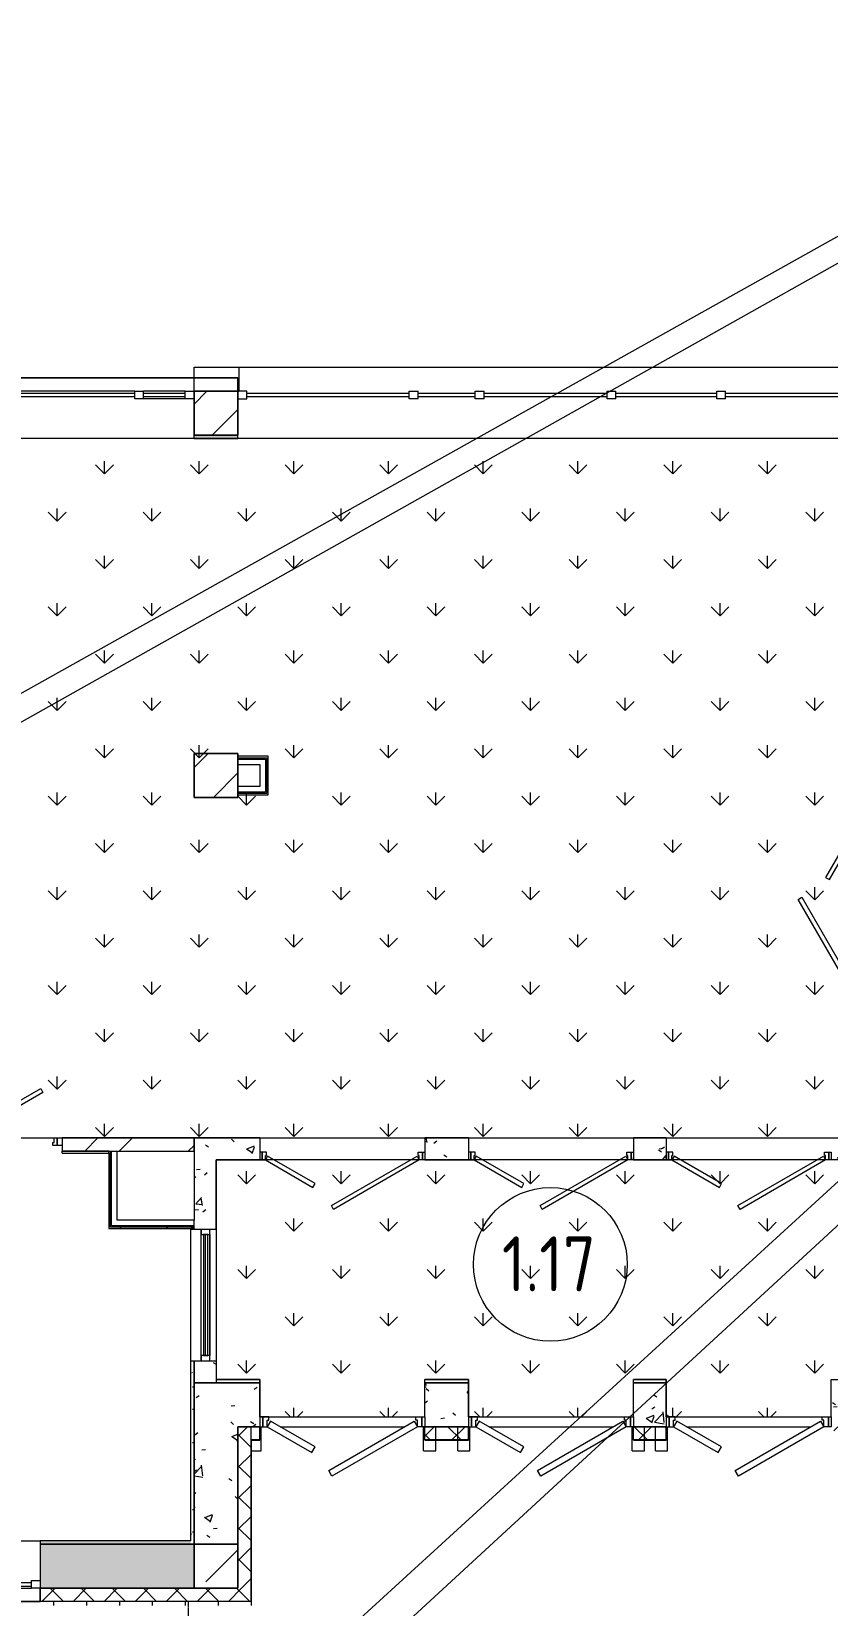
# Model space of a CAD drawing. Header units: millimetres. Extents: x -500089 to 1469082, y -290736 to 166440.
# Drawn here: x 1220274 to 1227521, y -23328 to -8995 of the extents above; entities that cross this region are included whole.
import ezdxf

# ---------------------------------------------------------------- set-up
doc = ezdxf.new("R2010")
doc.units = ezdxf.units.MM
doc.linetypes.add('ASVP_Штриховая_ш3 п1_5', pattern=[4.5, 3, -1.5])
for name, color, linetype, lineweight in [('_ Окна', 7, 'Continuous', 0), ('Витраж', 7, 'Continuous', 0), ('Двери', 7, 'Continuous', 0), ('Лестницы', 7, 'Continuous', 0), ('Линии', 7, 'Continuous', 0), ('Марки помещений', 7, 'Continuous', 0), ('Несущие колонны', 7, 'Continuous', 0), ('Окна', 7, 'Continuous', 0), ('Панели витража', 7, 'Continuous', 0), ('Перекрытие', 7, 'Continuous', 0), ('Стены внутренние', 7, 'Continuous', 0), ('Стены несущие', 7, 'Continuous', 0), ('Стены отделка', 7, 'Continuous', 0), ('Стены перегородки', 7, 'Continuous', 0), ('Стены штриховка', 7, 'Continuous', 0), ('экспертиза ДУ пояснения', 6, 'Continuous', 0), ('экспертиза условные обозначения', 1, 'Continuous', 0)]:
    doc.layers.add(name, color=color, linetype=linetype, lineweight=lineweight)
doc.styles.add('GOST Common_1', font='', dxfattribs={"width": 0.9, "height": 700})
doc.styles.get('GOST Common_1').set_extended_font_data('GOST Common')
pattern_1 = [(50, (0, 0), (728.7365, -63.7558), [76.2, -838.2]), (355, (0, 0), (-140.9716, 764.2276), [60.96, -670.56]), (100.451, (60.7, -5.3), (587.77, 700.4668), [64.76, -712.36]), (46.184, (0, 203.2), (1084.316, -168.171), [114.3, -1257.3]), (96.636, (90.4, 189.2), (949.61, 989.71), [97.14, -1068.54]), (351.184, (0, 203.2), (949.621, 989.701), [91.44, -1005.84]), (21, (101.6, 152.4), (606.458, -409.0606), [76.2, -838.2]), (326, (101.6, 152.4), (247.2083, 736.753), [60.96, -670.56]), (71.451, (152.14, 118.3), (853.6683, 327.6855), [64.76, -712.36]), (37.5, (0, 0), (12.3547, 338.2201), [33.528, -628.904, 33.528, -647.192, -673.1]), (37.5, (0, 0), (12.3547, 338.2201), [-1343.152, 33.528, -639.572]), (7.5, (0, 0), (267.2789, 400.7221), [33.528, -354.584, 33.528, -613.664, -256.54]), (7.5, (0, 0), (267.2789, 400.7221), [-1035.304, 33.528, -223.012]), (327.5, (-226.57, 0), (542.36333, -22.91534), [33.528, -220.472, 33.528, -758.952, -1051.56]), (327.5, (-226.57, 0), (542.36333, -22.91534), [-1046.48, 33.528, -1018.032]), (317.5, (-328.17, 0), (592.517, 101.7071), [33.528, -296.672, 33.528, -492.76, -746.76]), (317.5, (-328.17, 0), (592.517, 101.7071), [-856.488, 33.528, -713.232])]
pattern_2 = [(45, (0, 0), (-212.132, 212.132), [])]
pattern_3 = [(0, (0, 0), (406.4, 101.6), [6.706, -298.094, 6.706, -298.094, -1625.6]), (0, (0, 0), (406.4, 101.6), [-609.6, 6.706, -602.894, 6.706, -298.094, -711.2]), (0, (0, 0), (406.4, 101.6), [-1524, 6.706, -196.494, 6.706, -501.294]), (120, (152.4, 50.8), (-291.18818, 301.152724), [6.706, -298.094, 6.706, -298.094, -1625.6]), (120, (152.4, 50.8), (-291.18818, 301.152724), [-609.6, 6.706, -602.894, 6.706, -298.094, -711.2]), (120, (152.4, 50.8), (-291.18818, 301.152724), [-1524, 6.706, -196.494, 6.706, -501.294]), (240, (203.2, 254), (-115.21182, -402.752724), [6.706, -298.094, 6.706, -298.094, -1625.6]), (240, (203.2, 254), (-115.21182, -402.752724), [-609.6, 6.706, -602.894, 6.706, -298.094, -711.2]), (240, (203.2, 254), (-115.21182, -402.752724), [-1524, 6.706, -196.494, 6.706, -501.294])]
pattern_4 = [(45, (0, 0), (-141.42136, 141.42136), []), (135, (0, 0), (-141.42136, -141.42136), [])]
pattern_5 = [(90, (-249381.06, -328983.7), (-431.05229, 431.05229), [114.3, -747.80459]), (45, (-249381.06, -328983.7), (-431.0523, 431.0523), [114.3, -495.3]), (135, (-249381.06, -328983.7), (-431.0523, -431.0523), [114.3, -495.3])]

# ---------------------------------------------------------------- blocks, each defined once
blk = doc.blocks.new('ASVP_ДверьСтальная_2 полотна - Внутренняя 1370х2300h_полотна_ Г Пр-2731052-З Этаж 01')
at = {"layer": 'Двери', "lineweight": 18}
for p, q in [((-685, 200), (94, 650)), ((124, 598), (-655, 148)), ((94, 650), (124, 598)), ((278, 435), (248, 383)), ((685, 200), (278, 435)), ((248, 383), (655, 148)), ((-750, 200), (-725, 200)), ((-750, 110), (-750, 200)), ((-725, 200), (-685, 200)), ((-725, 110), (-725, 200)), ((-725, 200), (-725, 110)), ((-655, 148), (-685, 200)), ((-685, 200), (-685, 140)), ((655, 148), (685, 200)), ((725, 200), (685, 200)), ((685, 200), (685, 140)), ((725, 110), (725, 200)), ((750, 200), (725, 200)), ((725, 200), (725, 110)), ((750, 110), (750, 200)), ((-725, 110), (-750, 110)), ((-669, 110), (-725, 110)), ((-685, 140), (-669, 140)), ((-669, 140), (-669, 110)), ((685, 140), (669, 140)), ((669, 140), (669, 110)), ((669, 110), (725, 110)), ((725, 110), (750, 110))]:
    blk.add_line(p, q, dxfattribs=at)
blk = doc.blocks.new('ASVP_ДверьДеревянная_1 полотно - Межкомнатная 900х2000h_полотно_ Г Пр-2607370-З Этаж 01')
at = {"layer": 'Двери', "lineweight": 18}
for p, q in [((-450, 60), (329, 510)), ((349, 475), (-430, 25)), ((329, 510), (349, 475)), ((-525, 60), (-480, 60)), ((-525, -10), (-525, 60)), ((-480, 60), (-450, 60)), ((-480, -10), (-480, 60)), ((-480, 60), (-480, -10)), ((-430, 25), (-450, 60)), ((-450, 60), (-450, 20)), ((-450, 20), (-440, 20)), ((-440, 20), (-440, -10)), ((440, 20), (450, 20)), ((440, -10), (440, 20)), ((450, 60), (480, 60)), ((450, 20), (450, 60)), ((480, 60), (480, -10)), ((480, 60), (525, 60)), ((480, -10), (480, 60)), ((525, 60), (525, -10)), ((-480, -10), (-525, -10)), ((-440, -10), (-480, -10)), ((480, -10), (440, -10)), ((525, -10), (480, -10))]:
    blk.add_line(p, q, dxfattribs=at)
blk = doc.blocks.new('ASVP_ДверьДеревянная_2 полотна - Межкомнатная 1400х2000h_полотна_ Г Пр-2548753-З Этаж 01')
at = {"layer": 'Двери', "lineweight": 18}
for p, q in [((-700, 100), (79, 550)), ((99, 515), (-680, 65)), ((79, 550), (99, 515)), ((267, 350), (247, 315)), ((247, 315), (680, 65)), ((700, 100), (267, 350)), ((-750, 100), (-730, 100)), ((-750, 30), (-750, 100)), ((-730, 30), (-750, 30)), ((-730, 100), (-700, 100)), ((-730, 30), (-730, 100)), ((-730, 100), (-730, 30)), ((-690, 30), (-730, 30)), ((-680, 65), (-700, 100)), ((-700, 100), (-700, 60)), ((-700, 60), (-690, 60)), ((-690, 60), (-690, 30)), ((680, 65), (700, 100)), ((700, 60), (690, 60)), ((690, 60), (690, 30)), ((690, 30), (730, 30)), ((730, 100), (700, 100)), ((700, 100), (700, 60)), ((730, 30), (730, 100)), ((750, 100), (730, 100)), ((730, 100), (730, 30)), ((730, 30), (750, 30)), ((750, 30), (750, 100))]:
    blk.add_line(p, q, dxfattribs=at)
blk = doc.blocks.new('ASVP_ДверьДеревянная_2 полотна - Межкомнатная 1500х2000h_полотна_ Г Пр-2549012-З Этаж 01')
at = {"layer": 'Двери', "lineweight": 18}
for p, q in [((-750, 60), (116, 560)), ((136, 525), (-730, 25)), ((116, 560), (136, 525)), ((317, 310), (297, 275)), ((750, 60), (317, 310)), ((297, 275), (730, 25)), ((-785, 60), (-780, 60)), ((-785, -10), (-785, 60)), ((-780, 60), (-750, 60)), ((-780, -10), (-780, 60)), ((-780, 60), (-780, -10)), ((-730, 25), (-750, 60)), ((-750, 60), (-750, 20)), ((-750, 20), (-740, 20)), ((-740, 20), (-740, -10)), ((730, 25), (750, 60)), ((750, 20), (740, 20)), ((740, 20), (740, -10)), ((780, 60), (750, 60)), ((750, 60), (750, 20)), ((780, -10), (780, 60)), ((785, 60), (780, 60)), ((780, 60), (780, -10)), ((785, -10), (785, 60)), ((-780, -10), (-785, -10)), ((-740, -10), (-780, -10)), ((740, -10), (780, -10)), ((780, -10), (785, -10))]:
    blk.add_line(p, q, dxfattribs=at)
blk = doc.blocks.new('ASVP_Окно_Эскиз - Проем оконный-2592869-З Этаж 01')
at = {"layer": '_ Окна'}
for p, q in [((-550, 35), (-600, 35)), ((-550, -45), (-550, 35)), ((550, 15), (-550, 15)), ((-550, 15), (-550, -25)), ((600, 35), (550, 35)), ((550, 35), (550, -45)), ((550, -25), (550, 15)), ((-600, -45), (-550, -45)), ((-550, -25), (550, -25)), ((550, -45), (600, -45))]:
    blk.add_line(p, q, dxfattribs=at)
at = {"layer": 'Окна'}
for p, q in [((-600, 35), (600, 35)), ((-550, -45), (-550, 35)), ((-550, 35), (550, 35)), ((550, 35), (550, -45)), ((-600, -45), (600, -45)), ((-550, -5), (550, -5)), ((550, -45), (-550, -45))]:
    blk.add_line(p, q, dxfattribs=at)
blk = doc.blocks.new('ADSK_КолоннаЖБ_Прямоугольная - 400x400 мм-V191-З Этаж 01')
at = {"layer": 'Несущие колонны'}
h = blk.add_hatch(dxfattribs=at)
h.set_pattern_fill('FP_7', color=256, style=0, pattern_type=2)
h.set_pattern_definition([(45, (-96600, -61100), (-449.0128, 449.0128), []), (45, (-96151, -61100), (-449.0128, 449.0128), [793.75, -158.75, 6.706, -152.044])])
h.paths.add_polyline_path([(200, -200), (200, 200), (-200, 200), (-200, -200)], flags=0)
at = {"layer": 'Несущие колонны', "lineweight": 18}
for p, q in [((-200, -200), (-200, 200)), ((-200, 200), (200, 200)), ((200, 200), (-200, 200)), ((-200, 200), (-200, -200)), ((200, 200), (200, -200)), ((200, -200), (200, 200)), ((200, -200), (-200, -200)), ((-200, -200), (200, -200))]:
    blk.add_line(p, q, dxfattribs=at)
blk = doc.blocks.new('ADSK_КолоннаЖБ_Прямоугольная - 400x400 мм-V192-З Этаж 01')
at = {"layer": 'Несущие колонны'}
h = blk.add_hatch(dxfattribs=at)
h.set_pattern_fill('FP_8', color=256, style=0, pattern_type=2)
h.set_pattern_definition([(45, (-101100, -57800), (-449.0128, 449.0128), []), (45, (-100651, -57800), (-449.0128, 449.0128), [793.75, -158.75, 6.706, -152.044])])
h.paths.add_polyline_path([(200, -200), (200, 200), (-200, 200), (-200, -200)], flags=0)
at = {"layer": 'Несущие колонны', "lineweight": 18}
for p, q in [((-200, -200), (-200, 200)), ((-200, 200), (200, 200)), ((200, 200), (-200, 200)), ((-200, 200), (-200, -200)), ((200, 200), (200, -200)), ((200, -200), (200, 200)), ((200, -200), (-200, -200)), ((-200, -200), (200, -200))]:
    blk.add_line(p, q, dxfattribs=at)
blk = doc.blocks.new('ADSK_КолоннаЖБ_Прямоугольная - 400x400 мм-V210-З Этаж 01')
at = {"layer": 'Несущие колонны'}
h = blk.add_hatch(dxfattribs=at)
h.set_pattern_fill('FP_223', color=256, style=0, pattern_type=2)
h.set_pattern_definition([(45, (-75000, -57800), (-449.013, 449.013), []), (45, (-74551, -57800), (-449.013, 449.013), [793.75, -158.75, 6.706, -152.044])])
h.paths.add_polyline_path([(200, -200), (200, 200), (-200, 200), (-200, -200)], flags=0)
at = {"layer": 'Несущие колонны', "lineweight": 18}
for p, q in [((-200, -200), (-200, 200)), ((-200, 200), (200, 200)), ((200, 200), (-200, 200)), ((-200, 200), (-200, -200)), ((200, 200), (200, -200)), ((200, -200), (200, 200)), ((200, -200), (-200, -200)), ((-200, -200), (200, -200))]:
    blk.add_line(p, q, dxfattribs=at)
blk = doc.blocks.new('Прямоугольный импост - 80х70 мм Белый-V234-З Этаж 01')
at = {"layer": 'Витраж', "lineweight": 18}
for p, q in [((0, 35), (-80, 35)), ((-80, 35), (-80, -35)), ((-80, -35), (0, -35))]:
    blk.add_line(p, q, dxfattribs=at)
blk = doc.blocks.new('Системная панель - ASVP_Cтеклопакет Двухкамерный_36 мм-2646088-З Этаж 01')
at = {"layer": 'Панели витража', "lineweight": 18}
for p, q in [((-528, 18), (528, 18)), ((-528, -18), (-528, 18)), ((528, -18), (528, 18)), ((528, -18), (-528, -18))]:
    blk.add_line(p, q, dxfattribs=at)
blk = doc.blocks.new('Прямоугольный импост - 80х70 мм Белый-2682848-З Этаж 01')
at = {"layer": 'Витраж', "lineweight": 18}
for p, q in [((0, 35), (-80, 35)), ((-80, 35), (-80, -35)), ((-80, -35), (0, -35))]:
    blk.add_line(p, q, dxfattribs=at)
blk = doc.blocks.new('Системная панель - ASVP_Cтеклопакет Двухкамерный_36 мм-2672936-З Этаж 01')
at = {"layer": 'Панели витража', "lineweight": 18}
for p, q in [((-740, 18), (740, 18)), ((-740, -18), (-740, 18)), ((740, -18), (740, 18)), ((740, -18), (-740, -18))]:
    blk.add_line(p, q, dxfattribs=at)
blk = doc.blocks.new('Системная панель - ASVP_Cтеклопакет Двухкамерный_36 мм-2674544-З Этаж 01')
at = {"layer": 'Панели витража', "lineweight": 18}
for p, q in [((-540, 18), (540, 18)), ((-540, -18), (-540, 18)), ((540, -18), (540, 18)), ((540, -18), (-540, -18))]:
    blk.add_line(p, q, dxfattribs=at)
blk = doc.blocks.new('Прямоугольный импост - 80х70 мм Белый-2682836-З Этаж 01')
at = {"layer": 'Витраж', "lineweight": 18}
for p, q in [((40, 35), (-40, 35)), ((-40, 35), (-40, -35)), ((40, 35), (40, -35)), ((-40, -35), (40, -35))]:
    blk.add_line(p, q, dxfattribs=at)
blk = doc.blocks.new('Системная панель - ASVP_Cтеклопакет Двухкамерный_36 мм-2681158-З Этаж 01')
at = {"layer": 'Панели витража', "lineweight": 18}
for p, q in [((-460, 18), (460, 18)), ((-460, -18), (-460, 18)), ((460, -18), (460, 18)), ((460, -18), (-460, -18))]:
    blk.add_line(p, q, dxfattribs=at)
blk = doc.blocks.new('Системная панель - ASVP_Cтеклопакет Двухкамерный_36 мм-2678646-З Этаж 01')
at = {"layer": 'Панели витража', "lineweight": 18}
for p, q in [((-560, 18), (560, 18)), ((-560, -18), (-560, 18)), ((560, -18), (560, 18)), ((560, -18), (-560, -18))]:
    blk.add_line(p, q, dxfattribs=at)
blk = doc.blocks.new('Прямоугольный импост - 80х70 мм Белый-2682831-З Этаж 01')
at = {"layer": 'Витраж', "lineweight": 18}
for p, q in [((40, 35), (-40, 35)), ((-40, 35), (-40, -35)), ((40, 35), (40, -35)), ((-40, -35), (40, -35))]:
    blk.add_line(p, q, dxfattribs=at)
blk = doc.blocks.new('Системная панель - ASVP_Cтеклопакет Двухкамерный_36 мм-2672939-З Этаж 01')
at = {"layer": 'Панели витража', "lineweight": 18}
for p, q in [((-260, 18), (260, 18)), ((-260, -18), (-260, 18)), ((260, -18), (260, 18)), ((260, -18), (-260, -18))]:
    blk.add_line(p, q, dxfattribs=at)
blk = doc.blocks.new('Системная панель - ASVP_Cтеклопакет Двухкамерный_36 мм-2679230-З Этаж 01')
at = {"layer": 'Панели витража', "lineweight": 18}
for p, q in [((-190, 18), (190, 18)), ((-190, -18), (-190, 18)), ((190, -18), (190, 18)), ((190, -18), (-190, -18))]:
    blk.add_line(p, q, dxfattribs=at)
blk = doc.blocks.new('Прямоугольный импост - 80х70 мм Белый-2744760-З Этаж 01')
at = {"layer": 'Витраж'}
for p, q in [((120320, 61300), (119940, 61300)), ((120320, 61230), (119940, 61230))]:
    blk.add_line(p, q, dxfattribs=at)
blk = doc.blocks.new('Системная панель - ASVP_Cтеклопакет Двухкамерный_36 мм-2672940-З Этаж 01')
at = {"layer": 'Панели витража', "lineweight": 18}
for p, q in [((-560, 18), (560, 18)), ((-560, -18), (-560, 18)), ((560, -18), (560, 18)), ((560, -18), (-560, -18))]:
    blk.add_line(p, q, dxfattribs=at)
blk = doc.blocks.new('Прямоугольный импост - 80х70 мм Белый-V239-З Этаж 01')
at = {"layer": 'Витраж', "lineweight": 18}
for p, q in [((0, 35), (-80, 35)), ((-80, 35), (-80, -35)), ((-80, -35), (0, -35))]:
    blk.add_line(p, q, dxfattribs=at)
blk = doc.blocks.new('Прямоугольный импост - 1х120 мм _наружный откос_ Белый-2750710-З Этаж 01')
at = {"layer": 'Витраж'}
for p, q in [((121901, 50280), (121901, 50400)), ((121980, 50400), (122235, 50400)), ((122315, 50400), (123385, 50400)), ((123465, 50400), (124520, 50400)), ((124599, 50400), (124599, 50280)), ((121901, 50280), (124599, 50280))]:
    blk.add_line(p, q, dxfattribs=at)
blk = doc.blocks.new('Прямоугольный импост - 1х120 мм _наружный откос_ Белый-2750707-З Этаж 01')
at = {"layer": 'Витраж'}
for p, q in [((101301, 61300), (101301, 61420)), ((105399, 61420), (101301, 61420)), ((105399, 61420), (105399, 61300)), ((101860, 61300), (101380, 61300)), ((102460, 61300), (101940, 61300)), ((103660, 61300), (102540, 61300)), ((104860, 61300), (103740, 61300)), ((105320, 61300), (104940, 61300))]:
    blk.add_line(p, q, dxfattribs=at)
blk = doc.blocks.new('АР_СОШ_Верзилово_Сущ_Здание_rvt-2-З Этаж 01')
at = {"layer": 'Стены штриховка', "lineweight": 9}
h = blk.add_hatch(dxfattribs=at)
h.set_pattern_fill('FP_33', color=256, style=0, pattern_type=2)
h.set_pattern_definition(pattern_3)
h.paths.add_polyline_path([(100900, 60870), (101300, 60870), (101300, 60900), (100900, 60900)], flags=0)
h.paths.add_polyline_path([(109900, 60870), (110300, 60870), (110300, 60900), (109900, 60900)], flags=0)
h.paths.add_polyline_path([(96800, 60870), (96800, 60900), (95900, 60900), (95900, 60870), (96420, 60870)], flags=0)
h.paths.add_polyline_path([(105800, 60870), (105800, 60900), (105400, 60900), (105400, 60870)], flags=0)
h = blk.add_hatch(dxfattribs=at)
h.set_pattern_fill('FP_185', color=256, style=0, pattern_type=2)
h.set_pattern_definition(pattern_2)
h.paths.add_polyline_path([(110563, 57650), (110563, 57962), (110550, 57962), (110550, 57650)], flags=0)
h = blk.add_hatch(dxfattribs=at)
h.set_pattern_fill('FP_185', color=256, style=0, pattern_type=2)
h.set_pattern_definition(pattern_2)
h.paths.add_polyline_path([(110575, 57637), (110575, 57975), (110563, 57975), (110563, 57637)], flags=0)
h = blk.add_hatch(dxfattribs=at)
h.set_pattern_fill('FP_2', color=256, style=0, pattern_type=2)
h.set_pattern_definition([(45, (0, 0), (-471.4634, 471.4634), []), (45, (314.3, 0), (-471.4634, 471.4634), [])])
h.paths.add_polyline_path([(109200, 54380), (109900, 54380), (109900, 54500), (108700, 54500), (108700, 54380), (109150, 54380)], flags=0)
h = blk.add_hatch(dxfattribs=at)
h.set_pattern_fill('FP_31', color=256, style=0, pattern_type=2)
h.set_pattern_definition(pattern_1)
h.paths.add_polyline_path([(110500, 54300), (110500, 54500), (109900, 54500), (109900, 54300), (110100, 54300)], flags=0)
h.paths.add_polyline_path([(116300, 54300), (116300, 54500), (115700, 54500), (115700, 54300), (116108, 54300)], flags=0)
h.paths.add_polyline_path([(114200, 54300), (114200, 54500), (113900, 54500), (113900, 54300)], flags=0)
h.paths.add_polyline_path([(112000, 54300), (112400, 54300), (112400, 54500), (112000, 54500), (112000, 54370)], flags=0)
h = blk.add_hatch(dxfattribs=at)
h.set_pattern_fill('FP_185', color=256, style=0, pattern_type=2)
h.set_pattern_definition(pattern_2)
h.paths.add_polyline_path([(109125, 53675), (109138, 53675), (109138, 54380), (109125, 54380), (109125, 53687)], flags=0)
h = blk.add_hatch(dxfattribs=at)
h.set_pattern_fill('FP_185', color=256, style=0, pattern_type=2)
h.set_pattern_definition(pattern_2)
h.paths.add_polyline_path([(109138, 53687), (109150, 53687), (109150, 54380), (109138, 54380), (109138, 53750)], flags=0)
h = blk.add_hatch(dxfattribs=at)
h.set_pattern_fill('FP_31', color=256, style=0, pattern_type=2)
h.set_pattern_definition(pattern_1)
h.paths.add_polyline_path([(109900, 52270), (110100, 52270), (110100, 52470), (109900, 52470)], flags=0)
h.paths.add_polyline_path([(110100, 53670), (110100, 54300), (109900, 54300), (109900, 53670), (110045, 53670)], flags=0)
h = blk.add_hatch(dxfattribs=at)
h.set_pattern_fill('FP_185', color=256, style=0, pattern_type=2)
h.set_pattern_definition(pattern_2)
h.paths.add_polyline_path([(109200, 53675), (109900, 53675), (109900, 53687), (109138, 53687), (109138, 53675), (109150, 53675)], flags=0)
h = blk.add_hatch(dxfattribs=at)
h.set_pattern_fill('FP_185', color=256, style=0, pattern_type=2)
h.set_pattern_definition(pattern_2)
h.paths.add_polyline_path([(109200, 53687), (109900, 53687), (109900, 53700), (109150, 53700), (109150, 53687)], flags=0)
h = blk.add_hatch(dxfattribs=at)
h.set_pattern_fill('FP_33', color=256, style=0, pattern_type=2)
h.set_pattern_definition(pattern_3)
h.paths.add_polyline_path([(109900, 50800), (109900, 52470), (109870, 52470), (109870, 50800)], flags=0)
h.paths.add_polyline_path([(109900, 53670), (109900, 53675), (109870, 53675), (109870, 53670)], flags=0)
h = blk.add_hatch(dxfattribs=at)
h.set_pattern_fill('FP_31', color=256, style=0, pattern_type=2)
h.set_pattern_definition(pattern_1)
h.paths.add_polyline_path([(109900, 50800), (110300, 50800), (110300, 52270), (109900, 52270), (109900, 51092)], flags=0)
h = blk.add_hatch(dxfattribs=at)
h.set_pattern_fill('FP_33', color=256, style=0, pattern_type=2)
h.set_pattern_definition(pattern_3)
h.paths.add_polyline_path([(116100, 52270), (116100, 52300), (115700, 52300), (115700, 52270), (115900, 52270)], flags=0)
h.paths.add_polyline_path([(113900, 52270), (114200, 52270), (114200, 52300), (113900, 52300)], flags=0)
h.paths.add_polyline_path([(112000, 52270), (112400, 52270), (112400, 52300), (112000, 52300)], flags=0)
h.paths.add_polyline_path([(110420, 52270), (110500, 52270), (110500, 52300), (110100, 52300), (110100, 52270), (110300, 52270)], flags=0)
h = blk.add_hatch(dxfattribs=at)
h.set_pattern_fill('FP_31', color=256, style=0, pattern_type=2)
h.set_pattern_definition(pattern_1)
h.paths.add_polyline_path([(116108, 51870), (116300, 51870), (116300, 52270), (115700, 52270), (115700, 51870), (115900, 51870)], flags=0)
h.paths.add_polyline_path([(110300, 51870), (110500, 51870), (110500, 52270), (110300, 52270), (110300, 51976)], flags=0)
h.paths.add_polyline_path([(112400, 51870), (112400, 52270), (112000, 52270), (112000, 51870)], flags=0)
h.paths.add_polyline_path([(114200, 51870), (114200, 52270), (113900, 52270), (113900, 51870)], flags=0)
h = blk.add_hatch(dxfattribs=at)
h.set_pattern_fill('FP_32', color=256, style=0, pattern_type=2)
h.set_pattern_definition(pattern_4)
h.paths.add_polyline_path([(110300, 50400), (110420, 50400), (110420, 51870), (110300, 51870), (110300, 50434)], flags=0)
h = blk.add_hatch(dxfattribs=at)
h.set_pattern_fill('FP_32', color=256, style=0, pattern_type=2)
h.set_pattern_definition(pattern_4)
h.paths.add_polyline_path([(112000, 51750), (112400, 51750), (112400, 51870), (112000, 51870)], flags=0)
h.paths.add_polyline_path([(110420, 51750), (110421, 51752), (110420, 51806)], flags=0)
h.paths.add_polyline_path([(115780, 51750), (115900, 51750), (115900, 51870), (115700, 51870), (115759, 51781)], flags=0)
h.paths.add_polyline_path([(114200, 51750), (114200, 51870), (113900, 51870), (113900, 51750)], flags=0)
h = blk.add_hatch(dxfattribs=at)
h.set_pattern_fill('FP_31', color=256, style=0, pattern_type=2)
h.set_pattern_definition(pattern_1)
h.paths.add_polyline_path([(109900, 50400), (109900, 50800), (108500, 50800), (108500, 50400), (109750, 50400)], flags=0)
h.paths.add_polyline_path([(57200, 50400), (57200, 50800), (56000, 50800), (56000, 50400)], flags=0)
h.paths.add_polyline_path([(96400, 50400), (96400, 50800), (96300, 50800), (96300, 50400)], flags=0)
h.paths.add_polyline_path([(63200, 50400), (65200, 50400), (65200, 50800), (63200, 50800), (63200, 50473)], flags=0)
h.paths.add_polyline_path([(98350, 50400), (98350, 50800), (97800, 50800), (97800, 50400), (98317, 50400)], flags=0)
h.paths.add_polyline_path([(74800, 50400), (74800, 50800), (72800, 50800), (72800, 50400), (74160, 50400)], flags=0)
h.paths.add_polyline_path([(105400, 50400), (105400, 50800), (104300, 50800), (104300, 50400)], flags=0)
h.paths.add_polyline_path([(81200, 50400), (83200, 50400), (83200, 50800), (81200, 50800), (81200, 50473)], flags=0)
h.paths.add_polyline_path([(103300, 50400), (103300, 50800), (102600, 50800), (102600, 50400), (102765, 50400)], flags=0)
h.paths.add_polyline_path([(94900, 50400), (94900, 50800), (94200, 50800), (94200, 50400)], flags=0)
h.paths.add_polyline_path([(101420, 50400), (101600, 50400), (101600, 50800), (101300, 50800), (101300, 50400)], flags=0)
h.paths.add_polyline_path([(92800, 50400), (92800, 50800), (90800, 50800), (90800, 50400), (92240, 50400)], flags=0)
h.paths.add_polyline_path([(99900, 50400), (99900, 50800), (99350, 50800), (99350, 50400)], flags=0)
h = blk.add_hatch(dxfattribs=at)
h.set_pattern_fill('FP_33', color=256, style=0, pattern_type=2)
h.set_pattern_definition(pattern_3)
h.paths.add_polyline_path([(87000, 50800), (87000, 50830), (86800, 50830), (86800, 50800)], flags=0)
h.paths.add_polyline_path([(69200, 50800), (69200, 50830), (68800, 50830), (68800, 50800)], flags=0)
h.paths.add_polyline_path([(57200, 50800), (57200, 50830), (56030, 50830), (56030, 50800), (56961, 50800)], flags=0)
h.paths.add_polyline_path([(109870, 50800), (109870, 50830), (108500, 50830), (108500, 50800), (109869, 50800)], flags=0)
h.paths.add_polyline_path([(65000, 50800), (65000, 50830), (62800, 50830), (62800, 50800), (63200, 50800)], flags=0)
h.paths.add_polyline_path([(105800, 50800), (105800, 50830), (104630, 50830), (104630, 50800), (105400, 50800)], flags=0)
h.paths.add_polyline_path([(72800, 50800), (73960, 50800), (73960, 50830), (72800, 50830)], flags=0)
h.paths.add_polyline_path([(104510, 50800), (104510, 50830), (104300, 50830), (104300, 50800), (104490, 50800)], flags=0)
h.paths.add_polyline_path([(74160, 50800), (75200, 50800), (75200, 50830), (74160, 50830), (74160, 50805)], flags=0)
h.paths.add_polyline_path([(83000, 50800), (83000, 50830), (80800, 50830), (80800, 50800), (81200, 50800)], flags=0)
h.paths.add_polyline_path([(103300, 50800), (103300, 50830), (102600, 50830), (102600, 50800), (102765, 50800)], flags=0)
h.paths.add_polyline_path([(101300, 50800), (101300, 50830), (100900, 50830), (100900, 50800)], flags=0)
h.paths.add_polyline_path([(96380, 50800), (96400, 50800), (96400, 50830), (95900, 50830), (95900, 50800), (96300, 50800)], flags=0)
h.paths.add_polyline_path([(92040, 50800), (92040, 50830), (90800, 50830), (90800, 50800), (92038, 50800)], flags=0)
h.paths.add_polyline_path([(101600, 50800), (101600, 50830), (101420, 50830), (101420, 50800)], flags=0)
h.paths.add_polyline_path([(99900, 50800), (99900, 50830), (99730, 50830), (99730, 50800), (99746, 50800)], flags=0)
h.paths.add_polyline_path([(99350, 50800), (99610, 50800), (99610, 50830), (99350, 50830)], flags=0)
h.paths.add_polyline_path([(92240, 50800), (93200, 50800), (93200, 50830), (92240, 50830)], flags=0)
h.paths.add_polyline_path([(98350, 50800), (98350, 50830), (97800, 50830), (97800, 50800), (98317, 50800)], flags=0)
h.paths.add_polyline_path([(96520, 50800), (96800, 50800), (96800, 50830), (96520, 50830)], flags=0)
h.paths.add_polyline_path([(94860, 50800), (94900, 50800), (94900, 50830), (94860, 50830)], flags=0)
h.paths.add_polyline_path([(94740, 50800), (94740, 50830), (94200, 50830), (94200, 50800)], flags=0)
h = blk.add_hatch(dxfattribs=at)
h.set_pattern_fill('FP_32', color=256, style=0, pattern_type=2)
h.set_pattern_definition(pattern_4)
h.paths.add_polyline_path([(105400, 50280), (105800, 50280), (105800, 50400), (104300, 50400), (104300, 50280), (104630, 50280)], flags=0)
h.paths.add_polyline_path([(101600, 50280), (101600, 50400), (101420, 50400), (101420, 50280), (101456, 50280)], flags=0)
h.paths.add_polyline_path([(102600, 50280), (103300, 50280), (103300, 50400), (102600, 50400)], flags=0)
h.paths.add_polyline_path([(109870, 50280), (110420, 50280), (110420, 50400), (108500, 50400), (108500, 50280), (109820, 50280)], flags=0)
at = {"layer": 'Лестницы'}
for p, q in [((108620, 50280), (108620, 50242)), ((108620, 50280), (108620, 50242)), ((108920, 50280), (108920, 50242)), ((108920, 50280), (108920, 50242)), ((109220, 50280), (109220, 50242)), ((109220, 50280), (109220, 50242)), ((109520, 50280), (109520, 50242)), ((109520, 50280), (109520, 50242)), ((109820, 50280), (109820, 50242)), ((109820, 50280), (109820, 50242)), ((110120, 50280), (110120, 50242)), ((110120, 50280), (110120, 50242)), ((110420, 50280), (110420, 50242))]:
    blk.add_line(p, q, dxfattribs=at)
at = {"layer": 'Перекрытие'}
for p, q in [((110685, 51870), (111815, 51870)), ((112585, 51870), (113715, 51870)), ((114385, 51870), (115515, 51870)), ((110420, 50280), (110420, 50242))]:
    blk.add_line(p, q, dxfattribs=at)
at = {"layer": 'Стены внутренние'}
for p, q in [((110310, 61519), (115890, 61519)), ((105800, 61421), (109900, 61421)), ((109900, 60870), (105800, 60870)), ((115900, 60870), (110300, 60870)), ((109870, 52470), (109870, 53670)), ((110100, 53670), (110100, 52470)), ((105800, 50830), (108500, 50830)), ((108500, 50279), (105800, 50279)), ((108500, 50279), (108500, 50280))]:
    blk.add_line(p, q, dxfattribs=at)
at = {"layer": 'Стены несущие'}
for p, q in [((109900, 61519), (110310, 61519)), ((109900, 61300), (109900, 61519)), ((110310, 61299), (110310, 61519)), ((110300, 61421), (109900, 61421)), ((109900, 61420), (109900, 61421)), ((110300, 61420), (109900, 61420)), ((110300, 61420), (110300, 61421)), ((110300, 61299), (110310, 61299)), ((109900, 54500), (108700, 54500)), ((110500, 54500), (109900, 54500)), ((110500, 54500), (110500, 54370)), ((112400, 54500), (112000, 54500)), ((112000, 54500), (112000, 54370)), ((112400, 54500), (112400, 54370)), ((114200, 54500), (113900, 54500)), ((113900, 54500), (113900, 54370)), ((114200, 54500), (114200, 54370)), ((108700, 54430), (108700, 54380)), ((108700, 54380), (109125, 54380)), ((109125, 54380), (108700, 54380)), ((109150, 54380), (109200, 54380)), ((109200, 54380), (109900, 54380)), ((109900, 54380), (109900, 54300)), ((109900, 54300), (109900, 53750)), ((110100, 53670), (110100, 54300)), ((110100, 54300), (110500, 54300)), ((112000, 54300), (112400, 54300)), ((113900, 54300), (114200, 54300)), ((109900, 53700), (109900, 53750)), ((109900, 53675), (109900, 53670)), ((109900, 53670), (109900, 53675)), ((109900, 53670), (110100, 53670)), ((109900, 52470), (110100, 52470)), ((109900, 52470), (109900, 52270)), ((109900, 52270), (109900, 52470)), ((110100, 52470), (110100, 52300)), ((109900, 52270), (109900, 50800)), ((110300, 52270), (109900, 52270)), ((109900, 52270), (110100, 52270)), ((110100, 52300), (110100, 52270)), ((110500, 52270), (110300, 52270)), ((110300, 52270), (110500, 52270)), ((110500, 51960), (110500, 52270)), ((112000, 51960), (112000, 52270)), ((112400, 52270), (112000, 52270)), ((112000, 52270), (112400, 52270)), ((112400, 51960), (112400, 52270)), ((113900, 51960), (113900, 52270)), ((114200, 52270), (113900, 52270)), ((113900, 52270), (114200, 52270)), ((114200, 51960), (114200, 52270)), ((110300, 50800), (110300, 51870)), ((110300, 51870), (110420, 51870)), ((110300, 51870), (110300, 50800)), ((110420, 51870), (110500, 51870)), ((110500, 51870), (110420, 51870)), ((110420, 51750), (110420, 50280)), ((110421, 51750), (110420, 51750)), ((110500, 51870), (110421, 51870)), ((110421, 51650), (110421, 51870)), ((110421, 50280), (110421, 51750)), ((110500, 51750), (110421, 51750)), ((110421, 51750), (110421, 51749)), ((110421, 51749), (110500, 51749)), ((110500, 51750), (110500, 51749)), ((110510, 51650), (110510, 51870)), ((111990, 51650), (111990, 51870)), ((112000, 51870), (112400, 51870)), ((112101, 51870), (112000, 51870)), ((112400, 51870), (112000, 51870)), ((112400, 51750), (112000, 51750)), ((112000, 51750), (112000, 51749)), ((112000, 51749), (112400, 51749)), ((112101, 51650), (112101, 51870)), ((112400, 51870), (112301, 51870)), ((112301, 51650), (112301, 51870)), ((112400, 51750), (112400, 51749)), ((112410, 51650), (112410, 51870)), ((113890, 51650), (113890, 51870)), ((113900, 51870), (114200, 51870)), ((114000, 51870), (113900, 51870)), ((114200, 51870), (113900, 51870)), ((114200, 51750), (113900, 51750)), ((113900, 51750), (113900, 51749)), ((113900, 51749), (114200, 51749)), ((114000, 51650), (114000, 51870)), ((114200, 51870), (114100, 51870)), ((114100, 51650), (114100, 51870)), ((114200, 51750), (114200, 51749)), ((114210, 51650), (114210, 51870)), ((110421, 51650), (110510, 51650)), ((111990, 51650), (112101, 51650)), ((112301, 51650), (112410, 51650)), ((113890, 51650), (114000, 51650)), ((114100, 51650), (114210, 51650)), ((108500, 50800), (108500, 50400)), ((109870, 50800), (108500, 50800)), ((108500, 50800), (109870, 50800)), ((109900, 50800), (109870, 50800)), ((108500, 50400), (109900, 50400)), ((109900, 50400), (108500, 50400)), ((110420, 50280), (108500, 50280)), ((108500, 50280), (108500, 50279)), ((110420, 50279), (108500, 50279)), ((110420, 50280), (110420, 50279)), ((110421, 50280), (110420, 50280))]:
    blk.add_line(p, q, dxfattribs=at)
at = {"layer": 'Стены отделка', "lineweight": 9}
for p, q in [((109900, 61420), (110300, 61420)), ((109900, 61300), (109900, 61420)), ((110300, 61300), (110300, 61420)), ((109900, 60870), (109900, 60900)), ((109900, 60870), (110300, 60870)), ((110300, 60870), (110300, 60900)), ((110300, 57900), (110500, 57900)), ((110500, 57900), (110500, 57700)), ((110500, 57700), (110300, 57700)), ((108700, 54360), (108700, 54380)), ((108700, 54360), (109125, 54360)), ((109200, 53750), (109200, 54380)), ((109900, 53750), (109200, 53750)), ((109870, 53675), (109870, 53670)), ((109870, 53670), (109900, 53670)), ((109870, 50830), (109870, 52470)), ((109870, 52470), (109900, 52470)), ((109900, 50800), (109900, 52270)), ((110500, 52300), (110100, 52300)), ((110100, 52270), (110300, 52270)), ((110500, 52270), (110500, 52300)), ((112400, 52300), (112000, 52300)), ((112000, 52270), (112000, 52300)), ((112400, 52270), (112400, 52300)), ((114200, 52300), (113900, 52300)), ((113900, 52270), (113900, 52300)), ((114200, 52270), (114200, 52300)), ((110420, 51870), (110300, 51870)), ((110420, 50400), (110420, 51750)), ((110420, 51750), (110500, 51750)), ((110500, 51750), (110500, 51870)), ((112000, 51750), (112000, 51870)), ((112000, 51750), (112400, 51750)), ((112400, 51750), (112400, 51870)), ((113900, 51750), (113900, 51870)), ((113900, 51750), (114200, 51750)), ((114200, 51750), (114200, 51870)), ((109870, 50830), (108500, 50830)), ((108500, 50830), (108500, 50800)), ((109870, 50800), (109900, 50800)), ((108500, 50280), (108500, 50400)), ((110420, 50280), (110420, 50400)), ((110420, 50280), (108500, 50280))]:
    blk.add_line(p, q, dxfattribs=at)
at = {"layer": 'Стены перегородки'}
for p, q in [((110500, 57975), (110300, 57975)), ((110300, 57950), (110500, 57950)), ((110550, 57975), (110500, 57975)), ((110500, 57950), (110550, 57950)), ((110563, 57975), (110550, 57975)), ((110550, 57950), (110550, 57700)), ((110575, 57975), (110563, 57975)), ((110575, 57700), (110575, 57975)), ((110550, 57650), (110300, 57650)), ((110300, 57625), (110575, 57625)), ((110550, 57700), (110550, 57650)), ((110575, 57650), (110575, 57700)), ((110575, 57637), (110575, 57650)), ((110575, 57625), (110575, 57637)), ((109125, 54360), (109125, 54380)), ((109125, 54360), (109125, 53675)), ((109150, 53700), (109150, 54380)), ((109125, 53675), (109138, 53675)), ((109138, 53675), (109150, 53675)), ((109200, 53700), (109150, 53700)), ((109150, 53675), (109200, 53675)), ((109900, 53700), (109200, 53700)), ((109200, 53675), (109870, 53675)), ((109900, 53675), (109870, 53675))]:
    blk.add_line(p, q, dxfattribs=at)
at = {"layer": 'Стены штриховка'}
for p, q in [((110300, 57962), (110500, 57962)), ((110500, 57962), (110550, 57962)), ((110550, 57962), (110563, 57962)), ((110563, 57962), (110563, 57700)), ((110563, 57637), (110300, 57637)), ((110563, 57700), (110563, 57650)), ((110563, 57650), (110563, 57637)), ((109900, 54380), (109900, 54500)), ((109900, 54500), (109900, 54380)), ((109125, 54380), (109138, 54380)), ((109138, 53687), (109138, 54380)), ((109138, 54380), (109150, 54380)), ((109150, 53687), (109138, 53687)), ((109200, 53687), (109150, 53687)), ((109900, 53687), (109200, 53687)), ((109900, 53687), (109900, 53700)), ((109900, 53675), (109900, 53687))]:
    blk.add_line(p, q, dxfattribs=at)
at = {"color": 8, "lineweight": 9, "true_color": 0x7f7f7f}
for name, p in [('Прямоугольный импост - 1х120 мм _наружный откос_ Белый-2750707-З Этаж 01', (4500, 0)), ('Системная панель - ASVP_Cтеклопакет Двухкамерный_36 мм-2672940-З Этаж 01', (108800, 61265)), ('Прямоугольный импост - 80х70 мм Белый-2744760-З Этаж 01', (-10500, 0)), ('Системная панель - ASVP_Cтеклопакет Двухкамерный_36 мм-2679230-З Этаж 01', (109630, 61265)), ('ADSK_КолоннаЖБ_Прямоугольная - 400x400 мм-V192-З Этаж 01', (110100, 61100)), ('Системная панель - ASVP_Cтеклопакет Двухкамерный_36 мм-2672936-З Этаж 01', (111120, 61265)), ('Системная панель - ASVP_Cтеклопакет Двухкамерный_36 мм-2672939-З Этаж 01', (112200, 61265)), ('Системная панель - ASVP_Cтеклопакет Двухкамерный_36 мм-2678646-З Этаж 01', (113100, 61265)), ('Системная панель - ASVP_Cтеклопакет Двухкамерный_36 мм-2681158-З Этаж 01', (114200, 61265)), ('Системная панель - ASVP_Cтеклопакет Двухкамерный_36 мм-2674544-З Этаж 01', (115280, 61265)), ('ADSK_КолоннаЖБ_Прямоугольная - 400x400 мм-V191-З Этаж 01', (110100, 57800)), ('ASVP_ДверьДеревянная_1 полотно - Межкомнатная 900х2000h_полотно_ Г Пр-2607370-З Этаж 01', (108175, 54440)), ('ADSK_КолоннаЖБ_Прямоугольная - 400x400 мм-V210-З Этаж 01', (110100, 50600)), ('Системная панель - ASVP_Cтеклопакет Двухкамерный_36 мм-2646088-З Этаж 01', (107892, 50435)), ('Прямоугольный импост - 1х120 мм _наружный откос_ Белый-2750710-З Этаж 01', (-16100, 0))]:
    blk.add_blockref(name, p, dxfattribs=at)
at = {"color": 8, "lineweight": 9, "true_color": 0x7f7f7f, "extrusion": (0, 0, -1), "rotation": 180}
for name, p in [('Прямоугольный импост - 80х70 мм Белый-2682831-З Этаж 01', (-109400, 61265)), ('Прямоугольный импост - 80х70 мм Белый-2682848-З Этаж 01', (-109900, 61265)), ('Прямоугольный импост - 80х70 мм Белый-2682831-З Этаж 01', (-111900, 61265)), ('Прямоугольный импост - 80х70 мм Белый-2682831-З Этаж 01', (-112500, 61265)), ('Прямоугольный импост - 80х70 мм Белый-2682836-З Этаж 01', (-113700, 61265)), ('Прямоугольный импост - 80х70 мм Белый-2682836-З Этаж 01', (-114700, 61265)), ('Прямоугольный импост - 80х70 мм Белый-V234-З Этаж 01', (-108500, 50435))]:
    blk.add_blockref(name, p, dxfattribs=at)
at = {"color": 8, "lineweight": 9, "true_color": 0x7f7f7f}
for name, p, rotation in [('Прямоугольный импост - 80х70 мм Белый-V239-З Этаж 01', (110300, 61265), 180), ('ASVP_ДверьДеревянная_2 полотна - Межкомнатная 1500х2000h_полотна_ Г Пр-2549012-З Этаж 01', (115960, 56555), 90), ('ASVP_ДверьДеревянная_2 полотна - Межкомнатная 1400х2000h_полотна_ Г Пр-2548753-З Этаж 01', (111250, 54400), 180), ('ASVP_ДверьДеревянная_2 полотна - Межкомнатная 1400х2000h_полотна_ Г Пр-2548753-З Этаж 01', (113150, 54400), 180), ('ASVP_ДверьДеревянная_2 полотна - Межкомнатная 1400х2000h_полотна_ Г Пр-2548753-З Этаж 01', (114950, 54400), 180), ('ASVP_Окно_Эскиз - Проем оконный-2592869-З Этаж 01', (110000, 53070), 90), ('ASVP_ДверьСтальная_2 полотна - Внутренняя 1370х2300h_полотна_ Г Пр-2731052-З Этаж 01', (111250, 52070), 180), ('ASVP_ДверьСтальная_2 полотна - Внутренняя 1370х2300h_полотна_ Г Пр-2731052-З Этаж 01', (113150, 52070), 180), ('ASVP_ДверьСтальная_2 полотна - Внутренняя 1370х2300h_полотна_ Г Пр-2731052-З Этаж 01', (114950, 52070), 180)]:
    blk.add_blockref(name, p, dxfattribs=dict(at, rotation=rotation))
blk = doc.blocks.new('ASVP_Марка_Помещение_ОдноЗначение - Номер-684784-З Этаж 01')
at = {"layer": 'Марки помещений'}
blk.add_circle((0, 0), 3.5, dxfattribs=at)

msp = doc.modelspace()

# ---------------------------------------------------------------- hatches: boundary and pattern name
at = {"layer": 'экспертиза условные обозначения', "lineweight": 0}
h = msp.add_hatch(dxfattribs=at)
h.set_pattern_fill('GRASS', color=3, scale=24)
h.set_pattern_definition(pattern_5)
h.paths.add_polyline_path([(1203062.185, -12470.488), (1203062.185, -15370.488), (1203493.885, -15370.488), (1203493.885, -15103.688), (1204500.285, -15103.688), (1204500.285, -15370.488), (1204553.585, -15370.701), (1204553.585, -15450.488), (1219523.385, -15430.488), (1219523.385, -19045.488), (1219503.385, -19045.488), (1219503.385, -19070.488), (1227733.585, -19070.488), (1227733.585, -12700.488), (1207723.585, -12700.488), (1207723.585, -12470.488), (1207553.585, -12470.488), (1207553.585, -12340.488), (1206043.585, -12340.488), (1206043.585, -12470.488), (1204153.985, -12470.488), (1204153.985, -12340.488), (1203143.985, -12340.488), (1203143.985, -12470.488)])
h = msp.add_hatch(dxfattribs=at)
h.set_pattern_fill('GRASS', color=4, scale=24)
h.set_pattern_definition(pattern_5)
h.paths.add_polyline_path([(1221953.585, -19270.488), (1221953.585, -21270.488), (1222353.585, -21270.488), (1222353.585, -21610.488), (1223853.585, -21610.488), (1223853.585, -21270.488), (1224253.585, -21270.488), (1224253.585, -21610.488), (1225753.585, -21610.488), (1225753.585, -21270.488), (1226053.585, -21270.488), (1226053.585, -21610.488), (1227553.585, -21610.488), (1227553.585, -21270.488), (1227953.585, -21270.488), (1227953.585, -19270.488)])

# ---------------------------------------------------------------- linework, layer by layer
at = {"layer": 'Линии', "linetype": 'ASVP_Штриховая_ш3 п1_5'}
msp.add_line((1221703.586, -44620.488), (1221703.586, -23290.488), dxfattribs=at)
at = {"layer": 'экспертиза ДУ пояснения'}
for p, q in [((1136153.219, -62046.632), (1328250.608, 45463.519)), ((1328250.608, 45463.519), (1137077.022, -61998.548)), ((1169527.42, -72584.253), (1283545.83, 31674.308)), ((1283545.83, 31674.308), (1170451.223, -72536.169))]:
    msp.add_line(p, q, dxfattribs=at)
at = {"layer": 'экспертиза условные обозначения', "color": 3, "lineweight": 0}
msp.add_lwpolyline([(1204553.585, -15450.488), (1219523.385, -15430.488), (1219523.385, -19045.488), (1219503.385, -19045.488), (1219503.385, -19070.488), (1227733.585, -19070.488), (1227733.585, -12700.488), (1207723.585, -12700.488)], dxfattribs=at)
at = {"layer": 'экспертиза условные обозначения', "color": 4, "lineweight": 0}
msp.add_lwpolyline([(1221953.585, -19270.488), (1221953.585, -21270.488), (1222353.585, -21270.488), (1222353.585, -21610.488), (1223853.585, -21610.488), (1223853.585, -21270.488), (1224253.585, -21270.488), (1224253.585, -21610.488), (1225753.585, -21610.488), (1225753.585, -21270.488), (1226053.585, -21270.488), (1226053.585, -21610.488), (1227553.585, -21610.488), (1227553.585, -21270.488), (1227953.585, -21270.488), (1227953.585, -19270.488), (1221953.585, -19270.488)], dxfattribs=at)

# ---------------------------------------------------------------- block references
msp.add_blockref('АР_СОШ_Верзилово_Сущ_Здание_rvt-2-З Этаж 01', (1111853.585, -73570.488))
at = {"layer": 'Марки помещений', "xscale": 199.9999999999999, "yscale": 199.9999999999999, "zscale": 199.9999999999999}
msp.add_blockref('ASVP_Марка_Помещение_ОдноЗначение - Номер-684784-З Этаж 01', (1224997.756, -20222.144), dxfattribs=at)

# ---------------------------------------------------------------- texts
at = {"layer": 'Марки помещений', "insert": (1224555.842, -19966.693), "char_height": 500, "width": 1096.7085, "attachment_point": 1, "style": 'GOST Common_1'}
msp.add_mtext('1.17', dxfattribs=at)

doc.saveas('drawing.dxf')
